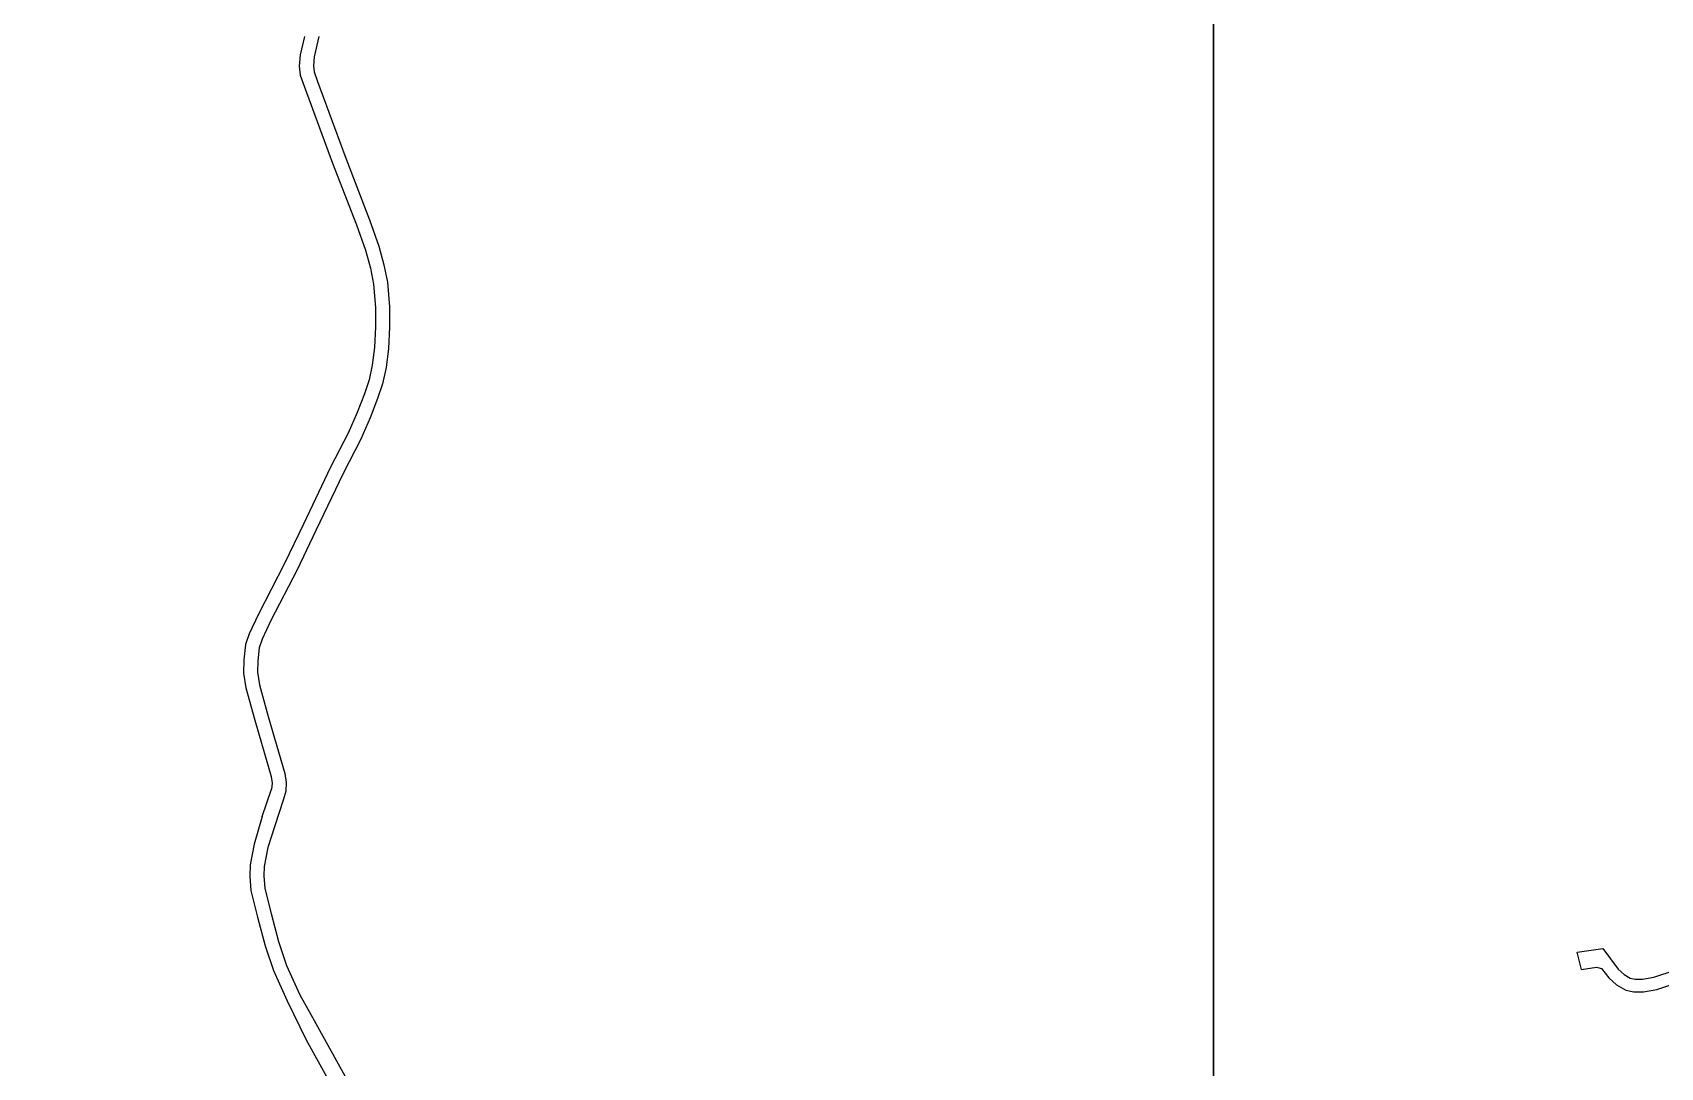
# Model space of a CAD drawing. Header units: metres. Extents: x -18400 to -16000, y -119400 to -117000.
# Drawn here: x -17078.3 to -16694.7, y -117489.2 to -117245.3 of the extents above; entities that cross this region are included whole.
import ezdxf

# ---------------------------------------------------------------- set-up
doc = ezdxf.new("R2010")
doc.units = ezdxf.units.M
doc.header["$LTSCALE"] = 2.5
doc.layers.add('図郭', color=7, linetype='Continuous')
doc.layers.add('道路', color=7, linetype='Continuous')

msp = doc.modelspace()

# ---------------------------------------------------------------- linework, layer by layer
at = {"layer": '図郭'}
for points in [[(-17600, -117600), (-16800, -117600), (-16800, -117000), (-17600, -117000)], [(-16800, -117600), (-16000, -117600), (-16000, -117000), (-16800, -117000)]]:
    msp.add_lwpolyline(points, close=True, dxfattribs=at)
at = {"layer": '道路'}
for points in [[(-17014.23, -117246.19), (-17015.22, -117250.49), (-17015.43, -117253.18), (-17015.2, -117255.3), (-17014.28, -117257.93), (-17007.57, -117276.07), (-17001.96, -117290.58), (-16999.87, -117296.6), (-16998.69, -117300.84), (-16997.92, -117304.55), (-16997.49, -117310.04), (-16997.47, -117314.6), (-16997.72, -117319.49), (-16998.23, -117323.67), (-16998.99, -117327.16), (-17000.07, -117330.42), (-17001.81, -117334.79), (-17003.95, -117339.68), (-17008.07, -117347.74), (-17014.48, -117361.18), (-17018.92, -117370.41), (-17025.01, -117382.38)], [(-17010.84, -117246.19), (-17011.95, -117250.99), (-17012.12, -117253.12), (-17011.96, -117254.57), (-17011.18, -117256.81), (-17004.49, -117274.9), (-16998.86, -117289.45), (-16996.72, -117295.62), (-16995.48, -117300.06), (-16994.65, -117304.09), (-16994.19, -117309.9), (-16994.17, -117314.68), (-16994.43, -117319.78), (-16994.97, -117324.22), (-16995.8, -117328.03), (-16996.97, -117331.55), (-16998.77, -117336.07), (-17000.97, -117341.1), (-17005.11, -117349.2), (-17011.51, -117362.62), (-17015.97, -117371.87), (-17022.12, -117383.86)], [(-17025.01, -117382.38), (-17027.21, -117386.98), (-17028.1, -117389.54), (-17028.53, -117393.12), (-17028.59, -117396.26), (-17028.05, -117399.7), (-17025.93, -117407.36), (-17022.08, -117420.62), (-17021.81, -117422.17), (-17021.99, -117423.58)], [(-17022.12, -117383.86), (-17024.15, -117388.22), (-17024.87, -117390.29), (-17025.24, -117393.34), (-17025.28, -117396.04), (-17024.82, -117399), (-17022.75, -117406.46), (-17018.85, -117419.88), (-17018.49, -117422.02), (-17018.59, -117424.11), (-17019.12, -117425.97)], [(-17024.17, -117430.03), (-17021.99, -117423.58)], [(-17024.17, -117430.03), (-17021.99, -117423.58)], [(-17019.12, -117425.97), (-17021.26, -117432.47)], [(-17019.12, -117425.97), (-17021.26, -117432.47)], [(-17024.17, -117430.03), (-17026.03, -117436.55), (-17026.99, -117441.43), (-17027.09, -117444.11), (-17026.85, -117447.51), (-17025.28, -117453.75), (-17023.46, -117460.49), (-17021.52, -117466.34), (-17018.31, -117473.45), (-17013.82, -117482.68), (-17008.58, -117492.2), (-16999.05, -117511.71), (-16997.54, -117516.73), (-16996.36, -117521.41), (-16995.46, -117528.25), (-16994.18, -117546.18)], [(-17021.26, -117432.47), (-17022.81, -117437.32), (-17023.7, -117441.81), (-17023.78, -117444.06), (-17023.58, -117446.99), (-17022.08, -117452.92), (-17020.3, -117459.54), (-17018.44, -117465.14), (-17015.32, -117472.05), (-17012.73, -117476.67), (-17005.06, -117490.44), (-16995.54, -117507.7)], [(-16714.35, -117462.01), (-16708.25, -117461.18), (-16704.63, -117466.02), (-16703.26, -117467.28), (-16701.8, -117468.11), (-16700.65, -117468.35), (-16698.91, -117468.38), (-16696.28, -117467.92), (-16691.26, -117466.23), (-16689.09, -117465.63), (-16687.18, -117465.61), (-16682.69, -117468.46)], [(-16713.29, -117466.1), (-16714.35, -117462.01)], [(-16713.29, -117466.1), (-16709.74, -117465.53), (-16708.62, -117465.89), (-16706.86, -117468.04), (-16705.04, -117469.71), (-16702.88, -117470.95), (-16700.99, -117471.35), (-16698.68, -117471.38), (-16695.55, -117470.84), (-16690.38, -117469.1), (-16688.66, -117468.62), (-16688.04, -117468.62), (-16682.69, -117472.1)]]:
    msp.add_lwpolyline(points, dxfattribs=at)

doc.saveas('drawing.dxf')
